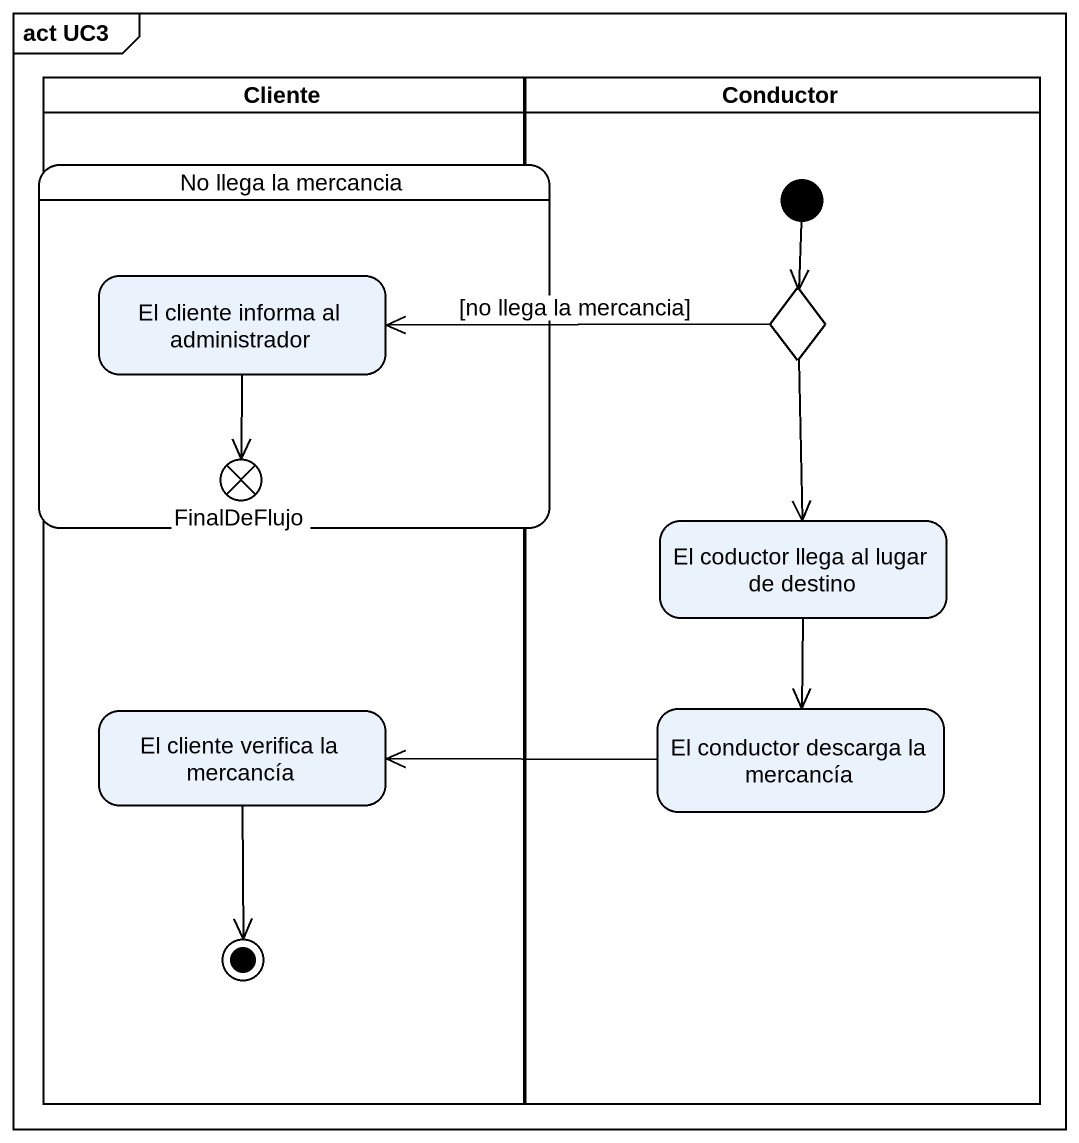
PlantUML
@startuml
mainframe act UC3
hide empty description
state Cliente <<partition>> {
  state "El cliente verifica la mercancía" as El_cliente_verifica_la
  El_cliente_verifica_la --> [*]
}
state Conductor <<partition>> {
  state choice1 <<choice>>
  state "El coductor llega al lugar de destino" as El_coductor_llega_al_lugar
  state "El conductor descarga la mercancía" as El_conductor_descarga_la
  [*] --> choice1
}
state "No llega la mercancia" as No_llega_la_mercancia {
  state "El cliente informa al administrador" as El_cliente_informa_al
  state FinalDeFlujo <<end>>
}
El_cliente_informa_al --> FinalDeFlujo
choice1 -left-> El_cliente_informa_al : [no llega la mercancia]
choice1 --> El_coductor_llega_al_lugar
El_coductor_llega_al_lugar --> El_conductor_descarga_la
El_conductor_descarga_la -left-> El_cliente_verifica_la
@enduml
